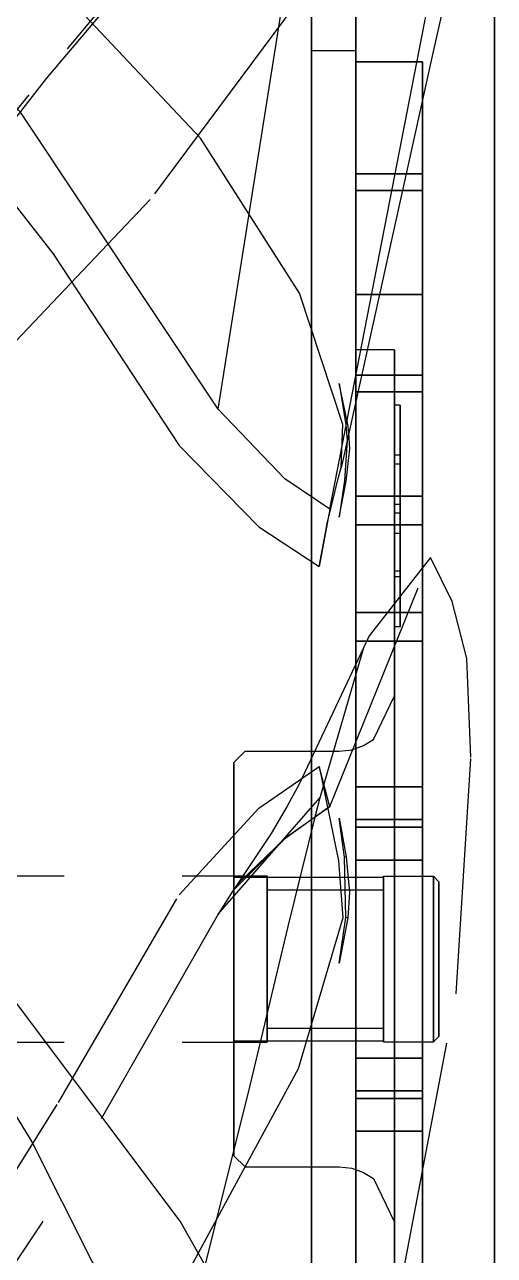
# Model space of a CAD drawing. Header units: metres. Extents: x -18 to 410, y -32 to 287.
# Drawn here: x 19.82 to 25.79, y 213.95 to 229.62 of the extents above; entities that cross this region are included whole.
import ezdxf

# ---------------------------------------------------------------- set-up
doc = ezdxf.new("R2010")
doc.units = ezdxf.units.M
doc.linetypes.add('DASHED', pattern=[4.5, 3, -1.5])
doc.layers.add('HIDDEN', color=9, linetype='DASHED')
doc.layers.add('VISIBLE', color=3, linetype='Continuous')

msp = doc.modelspace()

# ---------------------------------------------------------------- linework, layer by layer
at = {"layer": 'HIDDEN'}
for p, q in [((23.467, 229.289), (24.032, 229.289)), ((24.032, 229.146), (24.032, 226.184)), ((24.032, 226.184), (24.032, 229.146)), ((24.032, 229.146), (24.878, 229.146)), ((24.878, 229.146), (24.032, 229.146)), ((24.878, 226.184), (24.878, 229.146)), ((24.878, 229.146), (24.878, 226.184)), ((24.032, 227.722), (24.032, 225.157)), ((24.032, 225.157), (24.032, 227.722)), ((24.878, 227.722), (24.032, 227.722)), ((24.032, 227.722), (24.878, 227.722)), ((24.878, 225.157), (24.878, 227.722)), ((24.878, 227.722), (24.878, 225.157)), ((24.032, 224.945), (24.032, 227.51)), ((24.032, 227.51), (24.032, 224.945)), ((24.032, 227.51), (24.878, 227.51)), ((24.878, 227.51), (24.032, 227.51)), ((24.878, 227.51), (24.878, 224.945)), ((24.878, 224.945), (24.878, 227.51)), ((24.878, 226.184), (24.032, 226.184)), ((24.032, 226.184), (24.878, 226.184)), ((24.525, 225.482), (24.032, 225.482)), ((24.032, 225.157), (24.878, 225.157)), ((24.878, 225.157), (24.032, 225.157)), ((24.878, 224.945), (24.032, 224.945)), ((24.032, 224.945), (24.878, 224.945)), ((24.596, 224.777), (24.525, 224.777)), ((24.525, 224.142), (24.596, 224.142)), ((24.525, 224.031), (24.525, 224.142)), ((24.525, 224.142), (24.596, 224.142)), ((24.525, 224.142), (24.525, 224.031)), ((24.596, 224.142), (24.596, 224.031)), ((24.596, 224.031), (24.596, 224.142)), ((24.525, 224.031), (24.596, 224.031)), ((24.525, 224.031), (24.596, 224.031)), ((24.525, 224.031), (24.596, 224.031)), ((24.525, 224.031), (24.596, 224.031)), ((24.525, 224.031), (24.525, 223.516)), ((24.525, 223.516), (24.525, 224.031)), ((24.596, 223.516), (24.596, 224.031)), ((24.596, 224.031), (24.596, 223.516)), ((24.032, 223.619), (24.032, 222.138)), ((24.032, 222.138), (24.032, 223.619)), ((24.878, 223.619), (24.032, 223.619)), ((24.032, 223.619), (24.878, 223.619)), ((24.878, 222.138), (24.878, 223.619)), ((24.878, 223.619), (24.878, 222.138)), ((24.525, 223.516), (24.596, 223.516)), ((24.525, 223.516), (24.596, 223.516)), ((24.525, 223.516), (24.525, 223.405)), ((24.525, 223.516), (24.596, 223.516)), ((24.525, 223.405), (24.525, 223.516)), ((24.525, 223.516), (24.596, 223.516)), ((24.596, 223.405), (24.596, 223.516)), ((24.596, 223.516), (24.596, 223.405)), ((24.032, 221.772), (24.032, 223.253)), ((24.032, 223.253), (24.032, 221.772)), ((24.032, 223.253), (24.878, 223.253)), ((24.878, 223.253), (24.032, 223.253)), ((24.525, 223.405), (24.596, 223.405)), ((24.525, 223.405), (24.596, 223.405)), ((24.525, 223.258), (24.596, 223.258)), ((24.525, 223.147), (24.525, 223.258)), ((24.525, 223.258), (24.596, 223.258)), ((24.525, 223.258), (24.525, 222.595)), ((24.596, 223.258), (24.596, 222.595)), ((24.596, 223.147), (24.596, 223.258)), ((24.878, 223.253), (24.878, 221.772)), ((24.878, 221.772), (24.878, 223.253)), ((24.525, 223.147), (24.596, 223.147)), ((24.525, 223.147), (24.596, 223.147)), ((24.525, 223.147), (24.596, 223.147)), ((24.525, 222.595), (24.525, 223.147)), ((24.525, 223.147), (24.596, 223.147)), ((24.525, 223.147), (24.525, 222.668)), ((24.525, 222.668), (24.525, 223.147)), ((24.596, 222.668), (24.596, 223.147)), ((24.596, 223.147), (24.596, 222.668)), ((24.596, 222.595), (24.596, 223.147)), ((23.701, 219.667), (24.98, 222.836)), ((24.525, 222.668), (24.596, 222.668)), ((24.525, 222.668), (24.596, 222.668)), ((24.525, 222.595), (24.596, 222.595)), ((24.525, 222.595), (24.596, 222.595)), ((24.032, 222.138), (24.878, 222.138)), ((24.878, 222.138), (24.032, 222.138)), ((24.596, 221.956), (24.525, 221.956)), ((24.878, 221.772), (24.032, 221.772)), ((24.032, 221.772), (24.878, 221.772)), ((22.621, 220.37), (23.82, 220.37)), ((24.032, 219.917), (24.032, 219.403)), ((24.032, 219.403), (24.032, 219.917)), ((24.878, 219.917), (24.032, 219.917)), ((24.032, 219.917), (24.878, 219.917)), ((24.878, 219.403), (24.878, 219.917)), ((24.878, 219.917), (24.878, 219.403)), ((22.277, 218.297), (23.573, 219.776)), ((24.032, 218.986), (24.032, 219.5)), ((24.032, 219.5), (24.032, 218.986)), ((24.032, 219.5), (24.878, 219.5)), ((24.878, 219.5), (24.032, 219.5)), ((24.878, 219.5), (24.878, 218.986)), ((24.878, 218.986), (24.878, 219.5)), ((24.032, 219.403), (24.878, 219.403)), ((24.878, 219.403), (24.032, 219.403)), ((24.878, 218.986), (24.032, 218.986)), ((24.032, 218.986), (24.878, 218.986)), ((12.82, 218.783), (22.904, 218.783)), ((22.48, 218.766), (24.384, 218.766)), ((24.384, 218.781), (25.019, 218.781)), ((25.019, 218.781), (25.089, 218.71)), ((22.904, 218.607), (24.384, 218.607)), ((22.904, 216.844), (24.384, 216.844)), ((22.48, 216.686), (24.384, 216.686)), ((24.384, 216.67), (25.019, 216.67)), ((25.019, 216.67), (25.089, 216.741)), ((12.82, 216.668), (22.904, 216.668)), ((24.032, 215.951), (24.032, 216.465)), ((24.032, 216.465), (24.032, 215.951)), ((24.032, 216.465), (24.878, 216.465)), ((24.878, 216.465), (24.032, 216.465)), ((24.878, 216.465), (24.878, 215.951)), ((24.878, 215.951), (24.878, 216.465)), ((24.032, 216.048), (24.032, 215.534)), ((24.032, 215.534), (24.032, 216.048)), ((24.878, 216.048), (24.032, 216.048)), ((24.032, 216.048), (24.878, 216.048)), ((24.878, 215.534), (24.878, 216.048)), ((24.878, 216.048), (24.878, 215.534)), ((24.878, 215.951), (24.032, 215.951)), ((24.032, 215.951), (24.878, 215.951)), ((24.032, 215.534), (24.878, 215.534)), ((24.878, 215.534), (24.032, 215.534)), ((22.621, 215.081), (23.82, 215.081))]:
    msp.add_line(p, q, dxfattribs=at)
for points in [[(23.865, 224.531), (23.316, 226.201), (22.054, 228.175), (20.361, 229.973), (18.2, 231.452), (14.831, 232.845)], [(22.277, 231.619), (19.871, 228.726), (16.152, 224.178), (15.19, 223.131), (14.189, 222.09)], [(14.183, 222.055), (17.677, 225.883), (18.696, 227.141), (20.094, 228.934), (22.193, 231.41)], [(13.782, 222.298), (17.652, 226.447), (21.784, 231.34)], [(24.032, 204.117), (24.032, 204.458), (24.032, 205.465), (24.032, 207.086), (24.032, 209.241), (24.032, 211.821), (24.032, 214.697), (24.032, 217.726), (24.032, 220.754), (24.032, 223.63), (24.032, 226.21), (24.032, 228.365), (24.032, 229.986), (24.032, 230.993), (24.032, 231.334)], [(24.032, 231.334), (24.032, 230.993), (24.032, 229.986), (24.032, 228.365), (24.032, 226.21), (24.032, 223.63), (24.032, 220.754), (24.032, 217.726), (24.032, 214.697), (24.032, 211.821), (24.032, 209.241), (24.032, 207.086), (24.032, 205.465), (24.032, 204.458), (24.032, 204.117)], [(23.865, 231.166), (23.26, 229.873), (21.415, 227.392), (18.689, 224.524), (14.831, 221.46)], [(23.467, 217.726), (23.467, 219.21), (23.467, 220.675), (23.467, 222.104), (23.467, 223.477), (23.467, 224.778), (23.467, 225.99), (23.467, 227.099), (23.467, 228.089), (23.467, 228.95), (23.467, 229.669), (23.467, 230.238), (23.467, 230.649), (23.467, 230.898), (23.467, 230.981)], [(23.467, 230.981), (23.467, 230.898), (23.467, 230.649), (23.467, 230.238), (23.467, 229.669), (23.467, 228.95), (23.467, 228.089), (23.467, 227.099), (23.467, 225.99), (23.467, 224.778), (23.467, 223.477), (23.467, 222.104), (23.467, 220.675), (23.467, 219.21), (23.467, 217.726)], [(24.032, 217.726), (24.032, 219.21), (24.032, 220.675), (24.032, 222.104), (24.032, 223.477), (24.032, 224.778), (24.032, 225.99), (24.032, 227.099), (24.032, 228.089), (24.032, 228.95), (24.032, 229.669), (24.032, 230.238), (24.032, 230.649), (24.032, 230.898), (24.032, 230.981)], [(24.032, 230.981), (24.032, 230.898), (24.032, 230.649), (24.032, 230.238), (24.032, 229.669), (24.032, 228.95), (24.032, 228.089), (24.032, 227.099), (24.032, 225.99), (24.032, 224.778), (24.032, 223.477), (24.032, 222.104), (24.032, 220.675), (24.032, 219.21), (24.032, 217.726)], [(23.467, 217.726), (23.467, 219.02), (23.467, 220.299), (23.467, 221.545), (23.467, 222.743), (23.467, 223.878), (23.467, 224.935), (23.467, 225.902), (23.467, 226.766), (23.467, 227.517), (23.467, 228.144), (23.467, 228.64), (23.467, 228.999), (23.467, 229.216), (23.467, 229.289)], [(23.467, 229.289), (23.467, 229.216), (23.467, 228.999), (23.467, 228.64), (23.467, 228.144), (23.467, 227.517), (23.467, 226.766), (23.467, 225.902), (23.467, 224.935), (23.467, 223.878), (23.467, 222.743), (23.467, 221.545), (23.467, 220.299), (23.467, 219.02), (23.467, 217.726)], [(24.032, 217.726), (24.032, 219.02), (24.032, 220.299), (24.032, 221.545), (24.032, 222.743), (24.032, 223.878), (24.032, 224.935), (24.032, 225.902), (24.032, 226.766), (24.032, 227.517), (24.032, 228.144), (24.032, 228.64), (24.032, 228.999), (24.032, 229.216), (24.032, 229.289)], [(24.032, 229.289), (24.032, 229.216), (24.032, 228.999), (24.032, 228.64), (24.032, 228.144), (24.032, 227.517), (24.032, 226.766), (24.032, 225.902), (24.032, 224.935), (24.032, 223.878), (24.032, 222.743), (24.032, 221.545), (24.032, 220.299), (24.032, 219.02), (24.032, 217.726)], [(24.032, 229.146), (24.032, 229.132), (24.032, 229.104), (24.032, 229.062), (24.032, 229.007), (24.032, 228.938), (24.032, 228.855), (24.032, 228.759), (24.032, 228.65), (24.032, 228.527), (24.032, 228.391), (24.032, 228.243), (24.032, 228.082), (24.032, 227.908), (24.032, 227.722)], [(24.032, 227.722), (24.032, 227.908), (24.032, 228.082), (24.032, 228.243), (24.032, 228.391), (24.032, 228.527), (24.032, 228.65), (24.032, 228.759), (24.032, 228.855), (24.032, 228.938), (24.032, 229.007), (24.032, 229.062), (24.032, 229.104), (24.032, 229.132), (24.032, 229.146)], [(24.878, 227.722), (24.878, 227.908), (24.878, 228.082), (24.878, 228.243), (24.878, 228.391), (24.878, 228.527), (24.878, 228.65), (24.878, 228.759), (24.878, 228.855), (24.878, 228.938), (24.878, 229.007), (24.878, 229.062), (24.878, 229.104), (24.878, 229.132), (24.878, 229.146)], [(24.878, 229.146), (24.878, 229.132), (24.878, 229.104), (24.878, 229.062), (24.878, 229.007), (24.878, 228.938), (24.878, 228.855), (24.878, 228.759), (24.878, 228.65), (24.878, 228.527), (24.878, 228.391), (24.878, 228.243), (24.878, 228.082), (24.878, 227.908), (24.878, 227.722)], [(24.032, 227.51), (24.032, 227.3), (24.032, 227.077), (24.032, 226.844), (24.032, 226.599), (24.032, 226.344), (24.032, 226.078), (24.032, 225.803), (24.032, 225.517), (24.032, 225.222), (24.032, 224.918), (24.032, 224.605), (24.032, 224.284), (24.032, 223.955), (24.032, 223.619)], [(24.032, 223.619), (24.032, 223.955), (24.032, 224.284), (24.032, 224.605), (24.032, 224.918), (24.032, 225.222), (24.032, 225.517), (24.032, 225.803), (24.032, 226.078), (24.032, 226.344), (24.032, 226.599), (24.032, 226.844), (24.032, 227.077), (24.032, 227.3), (24.032, 227.51)], [(24.878, 223.619), (24.878, 223.955), (24.878, 224.284), (24.878, 224.605), (24.878, 224.918), (24.878, 225.222), (24.878, 225.517), (24.878, 225.803), (24.878, 226.078), (24.878, 226.344), (24.878, 226.599), (24.878, 226.844), (24.878, 227.077), (24.878, 227.3), (24.878, 227.51)], [(24.878, 227.51), (24.878, 227.3), (24.878, 227.077), (24.878, 226.844), (24.878, 226.599), (24.878, 226.344), (24.878, 226.078), (24.878, 225.803), (24.878, 225.517), (24.878, 225.222), (24.878, 224.918), (24.878, 224.605), (24.878, 224.284), (24.878, 223.955), (24.878, 223.619)], [(24.032, 225.157), (24.032, 225.289), (24.032, 225.413), (24.032, 225.528), (24.032, 225.635), (24.032, 225.732), (24.032, 225.82), (24.032, 225.898), (24.032, 225.968), (24.032, 226.028), (24.032, 226.078), (24.032, 226.119), (24.032, 226.15), (24.032, 226.172), (24.032, 226.184)], [(24.032, 226.184), (24.032, 226.172), (24.032, 226.15), (24.032, 226.119), (24.032, 226.078), (24.032, 226.028), (24.032, 225.968), (24.032, 225.898), (24.032, 225.82), (24.032, 225.732), (24.032, 225.635), (24.032, 225.528), (24.032, 225.413), (24.032, 225.289), (24.032, 225.157)], [(24.878, 226.184), (24.878, 226.172), (24.878, 226.15), (24.878, 226.119), (24.878, 226.078), (24.878, 226.028), (24.878, 225.968), (24.878, 225.898), (24.878, 225.82), (24.878, 225.732), (24.878, 225.635), (24.878, 225.528), (24.878, 225.413), (24.878, 225.289), (24.878, 225.157)], [(24.878, 225.157), (24.878, 225.289), (24.878, 225.413), (24.878, 225.528), (24.878, 225.635), (24.878, 225.732), (24.878, 225.82), (24.878, 225.898), (24.878, 225.968), (24.878, 226.028), (24.878, 226.078), (24.878, 226.119), (24.878, 226.15), (24.878, 226.172), (24.878, 226.184)], [(24.032, 225.482), (24.032, 225.287), (24.032, 224.714), (24.032, 223.789), (24.032, 222.561), (24.032, 221.091), (24.032, 219.451), (24.032, 217.726), (24.032, 216), (24.032, 214.36), (24.032, 212.89), (24.032, 211.662), (24.032, 210.738), (24.032, 210.164), (24.032, 209.969)], [(24.032, 209.969), (24.032, 210.164), (24.032, 210.738), (24.032, 211.662), (24.032, 212.89), (24.032, 214.36), (24.032, 216), (24.032, 217.726), (24.032, 219.451), (24.032, 221.091), (24.032, 222.561), (24.032, 223.789), (24.032, 224.714), (24.032, 225.287), (24.032, 225.482)], [(24.525, 209.969), (24.525, 210.164), (24.525, 210.738), (24.525, 211.662), (24.525, 212.89), (24.525, 214.36), (24.525, 216), (24.525, 217.726), (24.525, 219.451), (24.525, 221.091), (24.525, 222.561), (24.525, 223.789), (24.525, 224.714), (24.525, 225.287), (24.525, 225.482)], [(24.525, 225.482), (24.525, 225.287), (24.525, 224.714), (24.525, 223.789), (24.525, 222.561), (24.525, 221.091), (24.525, 219.451), (24.525, 217.726), (24.525, 216), (24.525, 214.36), (24.525, 212.89), (24.525, 211.662), (24.525, 210.738), (24.525, 210.164), (24.525, 209.969)], [(23.82, 225.053), (23.903, 224.526)], [(23.928, 224.529), (23.82, 225.053)], [(24.032, 222.138), (24.032, 222.38), (24.032, 222.616), (24.032, 222.847), (24.032, 223.072), (24.032, 223.29), (24.032, 223.503), (24.032, 223.709), (24.032, 223.907), (24.032, 224.099), (24.032, 224.284), (24.032, 224.461), (24.032, 224.63), (24.032, 224.792), (24.032, 224.945)], [(24.032, 224.945), (24.032, 224.792), (24.032, 224.63), (24.032, 224.461), (24.032, 224.284), (24.032, 224.099), (24.032, 223.907), (24.032, 223.709), (24.032, 223.503), (24.032, 223.29), (24.032, 223.072), (24.032, 222.847), (24.032, 222.616), (24.032, 222.38), (24.032, 222.138)], [(24.878, 224.945), (24.878, 224.792), (24.878, 224.63), (24.878, 224.461), (24.878, 224.284), (24.878, 224.099), (24.878, 223.907), (24.878, 223.709), (24.878, 223.503), (24.878, 223.29), (24.878, 223.072), (24.878, 222.847), (24.878, 222.616), (24.878, 222.38), (24.878, 222.138)], [(24.878, 222.138), (24.878, 222.38), (24.878, 222.616), (24.878, 222.847), (24.878, 223.072), (24.878, 223.29), (24.878, 223.503), (24.878, 223.709), (24.878, 223.907), (24.878, 224.099), (24.878, 224.284), (24.878, 224.461), (24.878, 224.63), (24.878, 224.792), (24.878, 224.945)], [(24.525, 221.956), (24.525, 221.991), (24.525, 222.096), (24.525, 222.264), (24.525, 222.487), (24.525, 222.754), (24.525, 223.053), (24.525, 223.366), (24.525, 223.68), (24.525, 223.978), (24.525, 224.246), (24.525, 224.469), (24.525, 224.637), (24.525, 224.741), (24.525, 224.777)], [(24.525, 224.777), (24.525, 224.741), (24.525, 224.637), (24.525, 224.469), (24.525, 224.246), (24.525, 223.978), (24.525, 223.68), (24.525, 223.366), (24.525, 223.053), (24.525, 222.754), (24.525, 222.487), (24.525, 222.264), (24.525, 222.096), (24.525, 221.991), (24.525, 221.956)], [(24.596, 224.777), (24.596, 224.741), (24.596, 224.637), (24.596, 224.469), (24.596, 224.246), (24.596, 223.978), (24.596, 223.68), (24.596, 223.366), (24.596, 223.053), (24.596, 222.754), (24.596, 222.487), (24.596, 222.264), (24.596, 222.096), (24.596, 221.991), (24.596, 221.956)], [(24.596, 221.956), (24.596, 221.991), (24.596, 222.096), (24.596, 222.264), (24.596, 222.487), (24.596, 222.754), (24.596, 223.053), (24.596, 223.366), (24.596, 223.68), (24.596, 223.978), (24.596, 224.246), (24.596, 224.469), (24.596, 224.637), (24.596, 224.741), (24.596, 224.777)], [(23.845, 223.988), (23.865, 224.531)], [(23.903, 224.526), (23.919, 224.327)], [(23.942, 224.429), (23.928, 224.529)], [(24.032, 223.253), (24.032, 223.029), (24.032, 222.802), (24.032, 222.572), (24.032, 222.341), (24.032, 222.107), (24.032, 221.871), (24.032, 221.632), (24.032, 221.392), (24.032, 221.15), (24.032, 220.906), (24.032, 220.661), (24.032, 220.414), (24.032, 220.166), (24.032, 219.917)], [(24.032, 219.917), (24.032, 220.166), (24.032, 220.414), (24.032, 220.661), (24.032, 220.906), (24.032, 221.15), (24.032, 221.392), (24.032, 221.632), (24.032, 221.871), (24.032, 222.107), (24.032, 222.341), (24.032, 222.572), (24.032, 222.802), (24.032, 223.029), (24.032, 223.253)], [(24.878, 219.917), (24.878, 220.166), (24.878, 220.414), (24.878, 220.661), (24.878, 220.906), (24.878, 221.15), (24.878, 221.392), (24.878, 221.632), (24.878, 221.871), (24.878, 222.107), (24.878, 222.341), (24.878, 222.572), (24.878, 222.802), (24.878, 223.029), (24.878, 223.253)], [(24.878, 223.253), (24.878, 223.029), (24.878, 222.802), (24.878, 222.572), (24.878, 222.341), (24.878, 222.107), (24.878, 221.871), (24.878, 221.632), (24.878, 221.392), (24.878, 221.15), (24.878, 220.906), (24.878, 220.661), (24.878, 220.414), (24.878, 220.166), (24.878, 219.917)], [(23.563, 222.722), (23.614, 222.994)], [(24.98, 222.836), (24.202, 221.84)], [(25.257, 222.275), (24.98, 222.836)], [(25.442, 221.551), (25.257, 222.275)], [(24.202, 221.84), (24.13, 221.685)], [(24.13, 221.685), (23.311, 219.95), (23.159, 219.673), (22.953, 219.322), (22.469, 218.598)], [(24.13, 221.685), (23.573, 219.776)], [(24.032, 219.403), (24.032, 219.579), (24.032, 219.755), (24.032, 219.93), (24.032, 220.104), (24.032, 220.277), (24.032, 220.449), (24.032, 220.619), (24.032, 220.789), (24.032, 220.956), (24.032, 221.123), (24.032, 221.287), (24.032, 221.451), (24.032, 221.612), (24.032, 221.772)], [(24.032, 221.772), (24.032, 221.612), (24.032, 221.451), (24.032, 221.287), (24.032, 221.123), (24.032, 220.956), (24.032, 220.789), (24.032, 220.619), (24.032, 220.449), (24.032, 220.277), (24.032, 220.104), (24.032, 219.93), (24.032, 219.755), (24.032, 219.579), (24.032, 219.403)], [(24.878, 221.772), (24.878, 221.612), (24.878, 221.451), (24.878, 221.287), (24.878, 221.123), (24.878, 220.956), (24.878, 220.789), (24.878, 220.619), (24.878, 220.449), (24.878, 220.277), (24.878, 220.104), (24.878, 219.93), (24.878, 219.755), (24.878, 219.579), (24.878, 219.403)], [(24.878, 219.403), (24.878, 219.579), (24.878, 219.755), (24.878, 219.93), (24.878, 220.104), (24.878, 220.277), (24.878, 220.449), (24.878, 220.619), (24.878, 220.789), (24.878, 220.956), (24.878, 221.123), (24.878, 221.287), (24.878, 221.451), (24.878, 221.612), (24.878, 221.772)], [(14.375, 195.917), (16.987, 198.68), (18.982, 201.356), (21.494, 205.649), (23.503, 210.116), (24.627, 213.71), (25.309, 217.283), (25.496, 220.295), (25.442, 221.551)], [(23.82, 220.37), (23.979, 220.388), (24.13, 220.442), (24.257, 220.521), (24.525, 221.075)], [(24.525, 221.067), (24.525, 221.068), (24.525, 221.069), (24.525, 221.07), (24.525, 221.071), (24.525, 221.072), (24.525, 221.072), (24.525, 221.073), (24.525, 221.073), (24.525, 221.074), (24.525, 221.074), (24.525, 221.074), (24.525, 221.075), (24.525, 221.075), (24.525, 221.075)], [(24.525, 221.075), (24.525, 220.994), (24.525, 220.757), (24.525, 220.374), (24.525, 219.865), (24.525, 219.252), (24.525, 218.566), (24.525, 217.84), (24.525, 217.109), (24.525, 216.407), (24.525, 215.768), (24.525, 215.223), (24.525, 214.798), (24.525, 214.514), (24.525, 214.384)], [(24.525, 221.063), (24.525, 221.063), (24.525, 221.064), (24.525, 221.064), (24.525, 221.064), (24.525, 221.064), (24.525, 221.065), (24.525, 221.065), (24.525, 221.065), (24.525, 221.066), (24.525, 221.066), (24.525, 221.066), (24.525, 221.066), (24.525, 221.067), (24.525, 221.067)], [(24.525, 221.067), (24.525, 221.063)], [(24.525, 214.376), (24.525, 214.456), (24.525, 214.691), (24.525, 215.07), (24.525, 215.575), (24.525, 216.182), (24.525, 216.863), (24.525, 217.585), (24.525, 218.313), (24.525, 219.014), (24.525, 219.653), (24.525, 220.201), (24.525, 220.631), (24.525, 220.923), (24.525, 221.063)], [(22.48, 220.229), (22.621, 220.37)], [(22.48, 220.229), (22.48, 220.166), (22.48, 219.981), (22.48, 219.683), (22.48, 219.286), (22.48, 218.812), (22.48, 218.283), (22.48, 217.726), (22.48, 217.169), (22.48, 216.639), (22.48, 216.165), (22.48, 215.769), (22.48, 215.47), (22.48, 215.285), (22.48, 215.222)], [(22.48, 215.222), (22.48, 215.285), (22.48, 215.47), (22.48, 215.769), (22.48, 216.165), (22.48, 216.639), (22.48, 217.169), (22.48, 217.726), (22.48, 218.283), (22.48, 218.812), (22.48, 219.286), (22.48, 219.683), (22.48, 219.981), (22.48, 220.166), (22.48, 220.229)], [(22.796, 219.648), (23.563, 220.175)], [(23.563, 220.175), (23.812, 218.977)], [(23.698, 219.662), (23.563, 220.175)], [(23.573, 219.776), (23.514, 219.547), (23.164, 218.14), (22.662, 216.026), (21.973, 213.289), (20.273, 208.192), (18.286, 203.353), (16.101, 199.279), (14.085, 196.348)], [(21.784, 218.543), (22.796, 219.648)], [(23.698, 219.662), (23.417, 219.463), (23.125, 219.254)], [(23.701, 219.667), (23.126, 219.256)], [(23.701, 219.667), (23.698, 219.662)], [(23.886, 219.024), (23.82, 219.518)], [(23.82, 219.518), (23.906, 219.028)], [(24.032, 219.5), (24.032, 219.248), (24.032, 218.996), (24.032, 218.743), (24.032, 218.489), (24.032, 218.235), (24.032, 217.98), (24.032, 217.726), (24.032, 217.471), (24.032, 217.217), (24.032, 216.962), (24.032, 216.709), (24.032, 216.455), (24.032, 216.203), (24.032, 215.951)], [(24.032, 215.951), (24.032, 216.203), (24.032, 216.455), (24.032, 216.709), (24.032, 216.962), (24.032, 217.217), (24.032, 217.471), (24.032, 217.726), (24.032, 217.98), (24.032, 218.235), (24.032, 218.489), (24.032, 218.743), (24.032, 218.996), (24.032, 219.248), (24.032, 219.5)], [(24.878, 215.951), (24.878, 216.203), (24.878, 216.455), (24.878, 216.709), (24.878, 216.962), (24.878, 217.217), (24.878, 217.471), (24.878, 217.726), (24.878, 217.98), (24.878, 218.235), (24.878, 218.489), (24.878, 218.743), (24.878, 218.996), (24.878, 219.248), (24.878, 219.5)], [(24.878, 219.5), (24.878, 219.248), (24.878, 218.996), (24.878, 218.743), (24.878, 218.489), (24.878, 218.235), (24.878, 217.98), (24.878, 217.726), (24.878, 217.471), (24.878, 217.217), (24.878, 216.962), (24.878, 216.709), (24.878, 216.455), (24.878, 216.203), (24.878, 215.951)], [(22.464, 218.591), (22.558, 218.714), (23.125, 219.254)], [(23.126, 219.256), (22.472, 218.602)], [(23.906, 219.028), (23.886, 219.024)], [(23.903, 218.255), (23.886, 219.024)], [(23.906, 219.028), (23.952, 218.573)], [(23.812, 218.977), (23.865, 218.25)], [(24.032, 216.465), (24.032, 216.644), (24.032, 216.824), (24.032, 217.003), (24.032, 217.184), (24.032, 217.364), (24.032, 217.545), (24.032, 217.726), (24.032, 217.906), (24.032, 218.087), (24.032, 218.267), (24.032, 218.448), (24.032, 218.628), (24.032, 218.807), (24.032, 218.986)], [(24.032, 218.986), (24.032, 218.807), (24.032, 218.628), (24.032, 218.448), (24.032, 218.267), (24.032, 218.087), (24.032, 217.906), (24.032, 217.726), (24.032, 217.545), (24.032, 217.364), (24.032, 217.184), (24.032, 217.003), (24.032, 216.824), (24.032, 216.644), (24.032, 216.465)], [(24.878, 218.986), (24.878, 218.807), (24.878, 218.628), (24.878, 218.448), (24.878, 218.267), (24.878, 218.087), (24.878, 217.906), (24.878, 217.726), (24.878, 217.545), (24.878, 217.364), (24.878, 217.184), (24.878, 217.003), (24.878, 216.824), (24.878, 216.644), (24.878, 216.465)], [(24.878, 216.465), (24.878, 216.644), (24.878, 216.824), (24.878, 217.003), (24.878, 217.184), (24.878, 217.364), (24.878, 217.545), (24.878, 217.726), (24.878, 217.906), (24.878, 218.087), (24.878, 218.267), (24.878, 218.448), (24.878, 218.628), (24.878, 218.807), (24.878, 218.986)], [(22.48, 218.766), (22.48, 218.739), (22.48, 218.663), (22.48, 218.539), (22.48, 218.374), (22.48, 218.177), (22.48, 217.957), (22.48, 217.726), (22.48, 217.494), (22.48, 217.274), (22.48, 217.077), (22.48, 216.912), (22.48, 216.788), (22.48, 216.712), (22.48, 216.686)], [(22.48, 216.686), (22.48, 216.712), (22.48, 216.788), (22.48, 216.912), (22.48, 217.077), (22.48, 217.274), (22.48, 217.494), (22.48, 217.726), (22.48, 217.957), (22.48, 218.177), (22.48, 218.374), (22.48, 218.539), (22.48, 218.663), (22.48, 218.739), (22.48, 218.766)], [(22.904, 218.783), (22.904, 218.757), (22.904, 218.678), (22.904, 218.552), (22.904, 218.385), (22.904, 218.184), (22.904, 217.961), (22.904, 217.726), (22.904, 217.49), (22.904, 217.267), (22.904, 217.066), (22.904, 216.899), (22.904, 216.773), (22.904, 216.694), (22.904, 216.668)], [(22.904, 216.668), (22.904, 216.694), (22.904, 216.773), (22.904, 216.899), (22.904, 217.066), (22.904, 217.267), (22.904, 217.49), (22.904, 217.726), (22.904, 217.961), (22.904, 218.184), (22.904, 218.385), (22.904, 218.552), (22.904, 218.678), (22.904, 218.757), (22.904, 218.783)], [(24.384, 216.67), (24.384, 216.696), (24.384, 216.775), (24.384, 216.9), (24.384, 217.067), (24.384, 217.268), (24.384, 217.491), (24.384, 217.726), (24.384, 217.96), (24.384, 218.184), (24.384, 218.384), (24.384, 218.551), (24.384, 218.677), (24.384, 218.755), (24.384, 218.781)], [(24.384, 218.781), (24.384, 218.755), (24.384, 218.677), (24.384, 218.551), (24.384, 218.384), (24.384, 218.184), (24.384, 217.96), (24.384, 217.726), (24.384, 217.491), (24.384, 217.268), (24.384, 217.067), (24.384, 216.9), (24.384, 216.775), (24.384, 216.696), (24.384, 216.67)], [(24.384, 216.686), (24.384, 216.712), (24.384, 216.788), (24.384, 216.912), (24.384, 217.077), (24.384, 217.274), (24.384, 217.494), (24.384, 217.726), (24.384, 217.957), (24.384, 218.177), (24.384, 218.374), (24.384, 218.539), (24.384, 218.663), (24.384, 218.739), (24.384, 218.766)], [(24.384, 218.766), (24.384, 218.739), (24.384, 218.663), (24.384, 218.539), (24.384, 218.374), (24.384, 218.177), (24.384, 217.957), (24.384, 217.726), (24.384, 217.494), (24.384, 217.274), (24.384, 217.077), (24.384, 216.912), (24.384, 216.788), (24.384, 216.712), (24.384, 216.686)], [(25.019, 218.781), (25.019, 218.755), (25.019, 218.677), (25.019, 218.551), (25.019, 218.384), (25.019, 218.184), (25.019, 217.96), (25.019, 217.726), (25.019, 217.491), (25.019, 217.268), (25.019, 217.067), (25.019, 216.9), (25.019, 216.775), (25.019, 216.696), (25.019, 216.67)], [(25.019, 216.67), (25.019, 216.696), (25.019, 216.775), (25.019, 216.9), (25.019, 217.067), (25.019, 217.268), (25.019, 217.491), (25.019, 217.726), (25.019, 217.96), (25.019, 218.184), (25.019, 218.384), (25.019, 218.551), (25.019, 218.677), (25.019, 218.755), (25.019, 218.781)], [(25.089, 216.741), (25.089, 216.766), (25.089, 216.839), (25.089, 216.956), (25.089, 217.112), (25.089, 217.298), (25.089, 217.506), (25.089, 217.726), (25.089, 217.945), (25.089, 218.153), (25.089, 218.339), (25.089, 218.495), (25.089, 218.612), (25.089, 218.685), (25.089, 218.71)], [(25.089, 218.71), (25.089, 218.685), (25.089, 218.612), (25.089, 218.495), (25.089, 218.339), (25.089, 218.153), (25.089, 217.945), (25.089, 217.726), (25.089, 217.506), (25.089, 217.298), (25.089, 217.112), (25.089, 216.956), (25.089, 216.839), (25.089, 216.766), (25.089, 216.741)], [(22.466, 218.594), (22.277, 218.297)], [(22.472, 218.602), (22.466, 218.594)], [(22.904, 218.607), (22.904, 218.585), (22.904, 218.52), (22.904, 218.415), (22.904, 218.275), (22.904, 218.108), (22.904, 217.922), (22.904, 217.726), (22.904, 217.529), (22.904, 217.343), (22.904, 217.176), (22.904, 217.036), (22.904, 216.931), (22.904, 216.866), (22.904, 216.844)], [(22.904, 216.844), (22.904, 216.866), (22.904, 216.931), (22.904, 217.036), (22.904, 217.176), (22.904, 217.343), (22.904, 217.529), (22.904, 217.726), (22.904, 217.922), (22.904, 218.108), (22.904, 218.275), (22.904, 218.415), (22.904, 218.52), (22.904, 218.585), (22.904, 218.607)], [(23.952, 218.573), (23.928, 218.251)], [(24.384, 216.844), (24.384, 216.866), (24.384, 216.931), (24.384, 217.036), (24.384, 217.176), (24.384, 217.343), (24.384, 217.529), (24.384, 217.726), (24.384, 217.922), (24.384, 218.108), (24.384, 218.275), (24.384, 218.415), (24.384, 218.52), (24.384, 218.585), (24.384, 218.607)], [(24.384, 218.607), (24.384, 218.585), (24.384, 218.52), (24.384, 218.415), (24.384, 218.275), (24.384, 218.108), (24.384, 217.922), (24.384, 217.726), (24.384, 217.529), (24.384, 217.343), (24.384, 217.176), (24.384, 217.036), (24.384, 216.931), (24.384, 216.866), (24.384, 216.844)], [(13.782, 207.953), (16.449, 210.505), (18.64, 213.332), (20.246, 215.899), (21.784, 218.543)], [(22.277, 218.297), (20.027, 214.353), (17.77, 210.996), (15.463, 208.436), (14.189, 207.285)], [(23.865, 218.25), (23.296, 216.328), (21.939, 213.824), (20.114, 211.387), (17.765, 209.196), (14.831, 207.262)], [(23.82, 217.674), (23.903, 218.255)], [(23.928, 218.251), (23.82, 217.674)], [(23.928, 218.251), (23.903, 218.255)], [(23.467, 217.726), (23.467, 216.431), (23.467, 215.152), (23.467, 213.906), (23.467, 212.708), (23.467, 211.573), (23.467, 210.516), (23.467, 209.549), (23.467, 208.685), (23.467, 207.934), (23.467, 207.307), (23.467, 206.811), (23.467, 206.452), (23.467, 206.235), (23.467, 206.162)], [(23.467, 206.162), (23.467, 206.235), (23.467, 206.452), (23.467, 206.811), (23.467, 207.307), (23.467, 207.934), (23.467, 208.685), (23.467, 209.549), (23.467, 210.516), (23.467, 211.573), (23.467, 212.708), (23.467, 213.906), (23.467, 215.152), (23.467, 216.431), (23.467, 217.726)], [(23.467, 217.726), (23.467, 216.241), (23.467, 214.776), (23.467, 213.347), (23.467, 211.974), (23.467, 210.673), (23.467, 209.461), (23.467, 208.352), (23.467, 207.362), (23.467, 206.501), (23.467, 205.782), (23.467, 205.214), (23.467, 204.802), (23.467, 204.553), (23.467, 204.47)], [(23.467, 204.47), (23.467, 204.553), (23.467, 204.802), (23.467, 205.214), (23.467, 205.782), (23.467, 206.501), (23.467, 207.362), (23.467, 208.352), (23.467, 209.461), (23.467, 210.673), (23.467, 211.974), (23.467, 213.347), (23.467, 214.776), (23.467, 216.241), (23.467, 217.726)], [(24.032, 217.726), (24.032, 216.241), (24.032, 214.776), (24.032, 213.347), (24.032, 211.974), (24.032, 210.673), (24.032, 209.461), (24.032, 208.352), (24.032, 207.362), (24.032, 206.501), (24.032, 205.782), (24.032, 205.214), (24.032, 204.802), (24.032, 204.553), (24.032, 204.47)], [(24.032, 204.47), (24.032, 204.553), (24.032, 204.802), (24.032, 205.214), (24.032, 205.782), (24.032, 206.501), (24.032, 207.362), (24.032, 208.352), (24.032, 209.461), (24.032, 210.673), (24.032, 211.974), (24.032, 213.347), (24.032, 214.776), (24.032, 216.241), (24.032, 217.726)], [(24.032, 217.726), (24.032, 216.431), (24.032, 215.152), (24.032, 213.906), (24.032, 212.708), (24.032, 211.573), (24.032, 210.516), (24.032, 209.549), (24.032, 208.685), (24.032, 207.934), (24.032, 207.307), (24.032, 206.811), (24.032, 206.452), (24.032, 206.235), (24.032, 206.162)], [(24.032, 206.162), (24.032, 206.235), (24.032, 206.452), (24.032, 206.811), (24.032, 207.307), (24.032, 207.934), (24.032, 208.685), (24.032, 209.549), (24.032, 210.516), (24.032, 211.573), (24.032, 212.708), (24.032, 213.906), (24.032, 215.152), (24.032, 216.431), (24.032, 217.726)], [(24.032, 213.679), (24.032, 213.839), (24.032, 214.001), (24.032, 214.164), (24.032, 214.328), (24.032, 214.495), (24.032, 214.662), (24.032, 214.832), (24.032, 215.002), (24.032, 215.174), (24.032, 215.347), (24.032, 215.521), (24.032, 215.696), (24.032, 215.872), (24.032, 216.048)], [(24.032, 216.048), (24.032, 215.872), (24.032, 215.696), (24.032, 215.521), (24.032, 215.347), (24.032, 215.174), (24.032, 215.002), (24.032, 214.832), (24.032, 214.662), (24.032, 214.495), (24.032, 214.328), (24.032, 214.164), (24.032, 214.001), (24.032, 213.839), (24.032, 213.679)], [(24.878, 216.048), (24.878, 215.872), (24.878, 215.696), (24.878, 215.521), (24.878, 215.347), (24.878, 215.174), (24.878, 215.002), (24.878, 214.832), (24.878, 214.662), (24.878, 214.495), (24.878, 214.328), (24.878, 214.164), (24.878, 214.001), (24.878, 213.839), (24.878, 213.679)], [(24.878, 213.679), (24.878, 213.839), (24.878, 214.001), (24.878, 214.164), (24.878, 214.328), (24.878, 214.495), (24.878, 214.662), (24.878, 214.832), (24.878, 215.002), (24.878, 215.174), (24.878, 215.347), (24.878, 215.521), (24.878, 215.696), (24.878, 215.872), (24.878, 216.048)], [(24.032, 215.534), (24.032, 215.285), (24.032, 215.037), (24.032, 214.79), (24.032, 214.545), (24.032, 214.301), (24.032, 214.059), (24.032, 213.819), (24.032, 213.581), (24.032, 213.344), (24.032, 213.11), (24.032, 212.879), (24.032, 212.649), (24.032, 212.423), (24.032, 212.198)], [(24.032, 212.198), (24.032, 212.423), (24.032, 212.649), (24.032, 212.879), (24.032, 213.11), (24.032, 213.344), (24.032, 213.581), (24.032, 213.819), (24.032, 214.059), (24.032, 214.301), (24.032, 214.545), (24.032, 214.79), (24.032, 215.037), (24.032, 215.285), (24.032, 215.534)], [(24.878, 212.198), (24.878, 212.423), (24.878, 212.649), (24.878, 212.879), (24.878, 213.11), (24.878, 213.344), (24.878, 213.581), (24.878, 213.819), (24.878, 214.059), (24.878, 214.301), (24.878, 214.545), (24.878, 214.79), (24.878, 215.037), (24.878, 215.285), (24.878, 215.534)], [(24.878, 215.534), (24.878, 215.285), (24.878, 215.037), (24.878, 214.79), (24.878, 214.545), (24.878, 214.301), (24.878, 214.059), (24.878, 213.819), (24.878, 213.581), (24.878, 213.344), (24.878, 213.11), (24.878, 212.879), (24.878, 212.649), (24.878, 212.423), (24.878, 212.198)], [(22.48, 215.222), (22.621, 215.081)], [(23.82, 215.081), (23.979, 215.063), (24.13, 215.009), (24.257, 214.93), (24.525, 214.376)], [(24.525, 214.384), (24.525, 214.383), (24.525, 214.382), (24.525, 214.381), (24.525, 214.38), (24.525, 214.38), (24.525, 214.379), (24.525, 214.378), (24.525, 214.378), (24.525, 214.377), (24.525, 214.377), (24.525, 214.377), (24.525, 214.376), (24.525, 214.376), (24.525, 214.376)]]:
    msp.add_lwpolyline(points, dxfattribs=at)
at = {"layer": 'VISIBLE'}
for p, q in [((22.277, 224.723), (23.573, 232.895)), ((23.701, 223.451), (24.98, 230.017))]:
    msp.add_line(p, q, dxfattribs=at)
for points in [[(22.277, 224.723), (19.772, 228.491), (17.752, 230.756), (15.684, 232.336), (14.189, 233.166)], [(25.794, 202.918), (25.794, 203.29), (25.794, 204.385), (25.794, 206.149), (25.794, 208.493), (25.794, 211.301), (25.794, 214.431), (25.794, 217.726), (25.794, 221.02), (25.794, 224.15), (25.794, 226.958), (25.794, 229.302), (25.794, 231.066), (25.794, 232.161), (25.794, 232.533)], [(25.794, 232.533), (25.794, 232.349), (25.794, 231.802), (25.794, 230.905), (25.794, 229.682), (25.794, 228.161), (25.794, 226.381), (25.794, 224.387), (25.794, 222.227), (25.794, 219.955), (25.794, 217.628), (25.794, 215.303), (25.794, 213.038), (25.794, 210.89), (25.794, 208.912)], [(13.782, 232.45), (16.286, 230.927), (18.341, 229.049), (20.18, 226.703), (21.784, 224.261)], [(25.396, 230.968), (25.015, 229.279), (23.844, 223.98)], [(23.126, 223.839), (22.277, 224.723)], [(23.953, 224.222), (23.942, 224.429)], [(21.784, 224.261), (22.796, 223.227)], [(23.919, 224.327), (23.886, 223.815)], [(23.906, 223.81), (23.953, 224.222)], [(23.812, 223.859), (23.844, 223.981)], [(23.844, 223.981), (23.845, 223.988)], [(23.701, 223.451), (23.126, 223.839)], [(23.666, 223.269), (23.812, 223.859)], [(23.886, 223.815), (23.82, 223.35)], [(23.82, 223.35), (23.906, 223.81)], [(23.906, 223.81), (23.886, 223.815)], [(23.701, 223.451), (23.563, 222.722)], [(23.643, 223.15), (23.664, 223.26), (23.668, 223.279)], [(23.643, 223.15), (23.666, 223.269)], [(23.668, 223.279), (23.666, 223.269)], [(22.796, 223.227), (23.563, 222.722)], [(23.614, 222.994), (23.643, 223.15)], [(23.865, 209.976), (23.285, 211.753), (21.794, 214.39), (19.712, 217.163), (17.29, 219.562)], [(17.82, 218.798), (19.907, 215.398), (22.576, 210.089), (23.579, 207.666), (24.273, 205.637)]]:
    msp.add_lwpolyline(points, dxfattribs=at)

doc.saveas('drawing.dxf')
